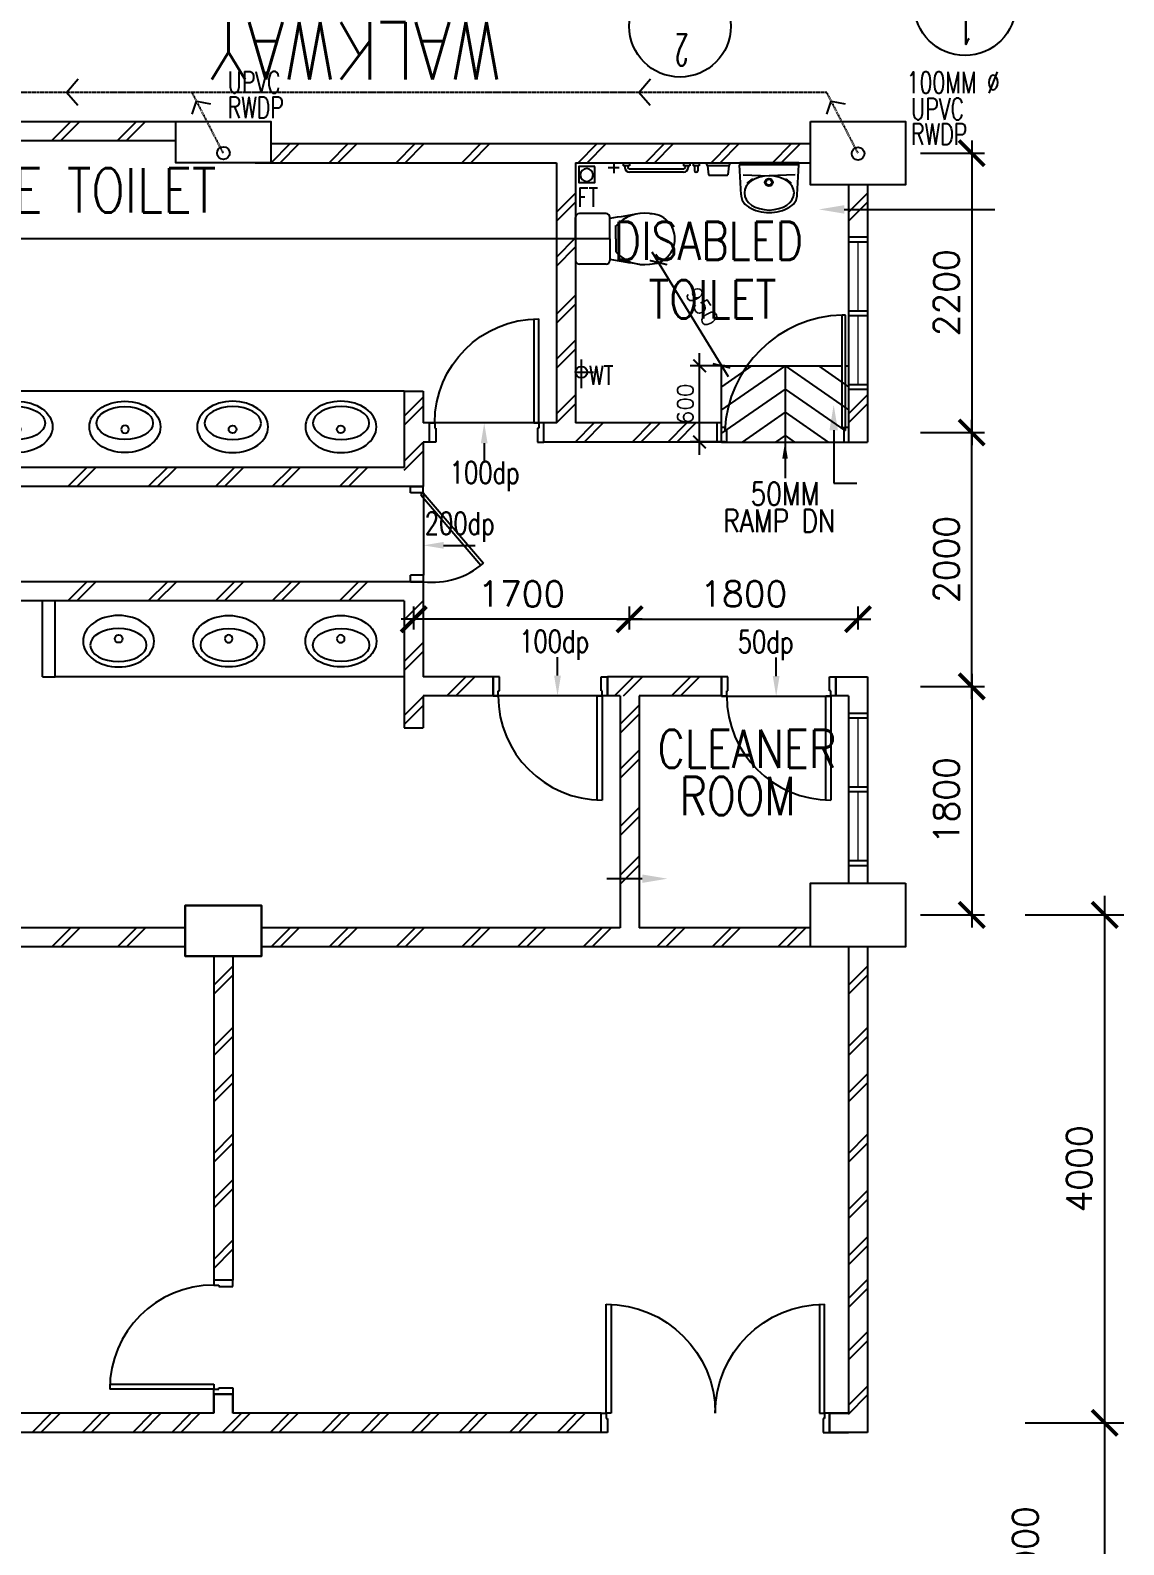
# Model space of a CAD drawing. Header units: feet. Extents: x 1407108 to 2957709, y -1501070 to -681589.
# Drawn here: x 1483696 to 1492310, y -795384 to -783457 of the extents above; entities that cross this region are included whole.
import ezdxf
from ezdxf.enums import TextEntityAlignment as Align

# ---------------------------------------------------------------- set-up
doc = ezdxf.new("R2010")
doc.units = ezdxf.units.FT
doc.header["$LTSCALE"] = 13
doc.header["$MEASUREMENT"] = 0
doc.linetypes.add('DASHED', pattern=[0.75, 0.5, -0.25])
doc.linetypes.add('DIVIDE', pattern=[1.25, 0.5, -0.25, 0, -0.25, 0, -0.25])
doc.layers.get('0').update_dxf_attribs({"linetype": 'CONTINUOUS'})
for name, color, linetype in [('BO', 7, 'CONTINUOUS'), ('COL', 3, 'CONTINUOUS'), ('COL-ENGR', 31, 'CONTINUOUS'), ('DIM', 7, 'CONTINUOUS'), ('DOOR', 5, 'CONTINUOUS'), ('DR', 7, 'CONTINUOUS'), ('DTEXT', 7, 'CONTINUOUS'), ('FIT', 5, 'CONTINUOUS'), ('H', 1, 'CONTINUOUS'), ('LINE', 7, 'CONTINUOUS'), ('partition', 7, 'CONTINUOUS'), ('PIPE', 5, 'DIVIDE'), ('RWDP', 145, 'CONTINUOUS'), ('SANI', 7, 'CONTINUOUS'), ('SECT', 5, 'CONTINUOUS'), ('SP', 220, 'CONTINUOUS'), ('T25', 7, 'CONTINUOUS'), ('TEX', 2, 'CONTINUOUS'), ('TEXT RM', 3, 'CONTINUOUS'), ('txt', 7, 'CONTINUOUS'), ('WALL', 2, 'CONTINUOUS'), ('WIN', 5, 'CONTINUOUS')]:
    doc.layers.add(name, color=color, linetype=linetype)
doc.styles.add('R100', font='romans.shx', dxfattribs={"height": 150})
doc.styles.add('ROMANS', font='romans')
doc.styles.get("Standard").update_dxf_attribs({"font": 'ROMANS.SHX'})
doc.dimstyles.new('STANDARD$0', dxfattribs={"dimscale": 0, "dimtxt": 8, "dimasz": 6, "dimexe": 1, "dimexo": 1, "dimgap": 3, "dimtad": 1, "dimdec": 0, "dimlfac": -1, "dimrnd": 1, "dimzin": 0, "dimdsep": 46, "dimtxsty": 'Standard', "dimcen": 0, "dimclrd": 5, "dimclre": 250, "dimadec": 0, "dimazin": 0, "dimtfac": 1, "dimtdec": 4, "dimtofl": 0, "dimtmove": 0, "dimatfit": 3, "dimfxl": 1, "dimtolj": 1, "dimtzin": 0, "dimarcsym": 0})

# ---------------------------------------------------------------- blocks, each defined once
blk = doc.blocks.new('DR-1800-B')
at = {"layer": 'DR'}
for p, q in [((-50, 0), (0, 0)), ((0, 0), (0, -150)), ((-1800, 0), (-1800, -150)), ((-1750, 0), (-1800, 0)), ((-1760, -150), (-1760, -110)), ((-1760, -110), (-1750, -110)), ((-1750, -110), (-1750, 0)), ((-50, -110), (-50, 0)), ((-40, -110), (-50, -110)), ((-40, -150), (-40, -110)), ((-1800, -150), (-1760, -150)), ((-1760, -150), (-1760, -1010)), ((-1720, -150), (-1760, -150)), ((-1720, -1009), (-1720, -150)), ((-80, -1009), (-80, -150)), ((-80, -150), (-40, -150)), ((-40, -150), (-40, -1010)), ((0, -150), (-40, -150))]:
    blk.add_line(p, q, dxfattribs=at)
for centre, start, end in [((-1760, -150), 270, 0), ((-40, -150), 180.0001, 270)]:
    blk.add_arc(centre, 860, start, end, dxfattribs=at)
blk = doc.blocks.new('_ARCHTICK')
at = {"color": 0, "linetype": 'ByBlock', "const_width": 0.15}
blk.add_lwpolyline([(-0.5, -0.5), (0.5, 0.5)], dxfattribs=at)
blk = doc.blocks.new('*D116')
at = {"layer": 'DIM', "color": 7, "lineweight": -2, "transparency": 16777216}
for p, q in [((1492160, -794274), (1492160, -796574)), ((1491534, -794424), (1492310, -794424)), ((1491534, -796424), (1492310, -796424))]:
    blk.add_line(p, q, dxfattribs=at)
at = {"layer": 'DIM', "color": 7, "lineweight": -2, "transparency": 16777216, "xscale": 200, "yscale": 200, "zscale": 200}
for p, rotation in [((1492160, -794424), 90), ((1492160, -796424), 270)]:
    blk.add_blockref('_ARCHTICK', p, dxfattribs=dict(at, rotation=rotation))
at = {"layer": 'DIM', "color": 7, "transparency": 16777216, "insert": (1491535, -795424), "char_height": 200, "attachment_point": 5, "rotation": 90, "style": 'ROMANS'}
blk.add_mtext('\\A1;2000', dxfattribs=at)
blk = doc.blocks.new('*D118')
at = {"layer": 'DIM', "color": 7, "lineweight": -2, "transparency": 16777216}
for p, q in [((1492160, -790274), (1492160, -794574)), ((1491534, -790424), (1492310, -790424)), ((1491534, -794424), (1492310, -794424))]:
    blk.add_line(p, q, dxfattribs=at)
at = {"layer": 'DIM', "color": 7, "lineweight": -2, "transparency": 16777216, "xscale": 200, "yscale": 200, "zscale": 200}
for p, rotation in [((1492160, -790424), 90), ((1492160, -794424), 270)]:
    blk.add_blockref('_ARCHTICK', p, dxfattribs=dict(at, rotation=rotation))
at = {"layer": 'DIM', "color": 7, "transparency": 16777216, "insert": (1491960, -792424), "char_height": 200, "attachment_point": 5, "rotation": 90, "style": 'ROMANS'}
blk.add_mtext('\\A1;4000', dxfattribs=at)
blk = doc.blocks.new('DR-900-B')
at = {"layer": 'DR'}
for p, q in [((0, 900), (-150, 900)), ((-150, 900), (-150, 860)), ((-150, 860), (-110, 860)), ((-110, 860), (-110, 850)), ((-110, 850), (0, 850)), ((0, 850), (0, 900)), ((-150, 40), (-970, 40)), ((-969, 80), (-150, 80)), ((-150, 80), (-150, 40)), ((-150, 40), (-110, 40)), ((-150, 0), (-150, 40)), ((0, 0), (-150, 0)), ((-110, 50), (0, 50)), ((-110, 40), (-110, 50)), ((0, 50), (0, 0))]:
    blk.add_line(p, q, dxfattribs=at)
blk.add_arc((-150, 40), 820, 90, 180, dxfattribs=at)
blk = doc.blocks.new('WC-CAP-P')
for p, q in [((-84, 0), (-254, 0)), ((-85, 0), (85, 0)), ((-284, -240), (-284, -30)), ((115, -240), (115, -30)), ((-274, -318), (-274, -318)), ((-84, -270), (-254, -270)), ((-84, -318), (-190, -318)), ((-85, -270), (85, -270)), ((-85, -318), (21, -318)), ((105, -318), (105, -318))]:
    blk.add_line(p, q)
for centre, radius, start, end in [((-254, -30), 30, 90, 180), ((85, -30), 30, 0, 90), ((10, -540), 297, 131.7688, 188.3441), ((-254, -240), 30, 180, 270), ((23685, -4344), 24274, 170.3368, 170.8989), ((-179, -540), 297, 351.6559, 48.2312), ((-23854, -4344), 24274, 9.1011, 9.6632), ((85, -240), 30, 270, 0), ((-86, -585), 197, 179.5169, 271.0268), ((-83, -585), 197, 268.9732, 0.4831)]:
    blk.add_arc(centre, radius, start, end)
blk = doc.blocks.new('*D528')
at = {"layer": 'BO', "color": 7, "lineweight": -2, "transparency": 16777216}
for p, q in [((1488969, -786799), (1488969, -785999)), ((1489167, -786099), (1488894, -786099)), ((1489167, -786699), (1488894, -786699))]:
    blk.add_line(p, q, dxfattribs=at)
at = {"layer": 'BO', "color": 7, "lineweight": -2, "transparency": 16777216, "xscale": 100, "yscale": 100, "zscale": 100}
for p, rotation in [((1488969, -786099), 90), ((1488969, -786699), 270)]:
    blk.add_blockref('_ARCHTICK', p, dxfattribs=dict(at, rotation=rotation))
at = {"layer": 'BO', "color": 7, "transparency": 16777216, "insert": (1488856, -786399), "char_height": 125, "attachment_point": 5, "rotation": 90, "style": 'ROMANS'}
blk.add_mtext('\\A1;600', dxfattribs=at)
blk = doc.blocks.new('100FT')
at = {"layer": 'PIPE', "linetype": 'Continuous'}
blk.add_circle((0, 0), 50, dxfattribs=at)
blk = doc.blocks.new('A$C7CE3714C')
at = {"layer": 'FIT'}
blk.add_lwpolyline([(0, 0), (126, 0), (126, 126), (0, 126)], close=True, dxfattribs=at)
at = {"layer": 'FIT', "xscale": -1}
blk.add_blockref('100FT', (63, 66), dxfattribs=at)
blk = doc.blocks.new('ELLIPSE')
blk.add_circle((0.5, 0.5), 0.5)
blk = doc.blocks.new('P', base_point=(9.169, 7.42))
for radius in [0.0407, 0.0315]:
    blk.add_circle((9.166, 7.418), radius)
blk = doc.blocks.new('BASIN-2')
for p, q in [((310, 0), (-310, 0)), ((-295, -314), (-310, 0)), ((-273, -104), (0, -114)), ((273, -104), (0, -114)), ((295, -314), (310, 0))]:
    blk.add_line(p, q)
for centre, radius, start, end in [((-23, -400), 294, 122.1574, 135.5873), ((-176, -156), 5.79, 327.2315, 125.5458), ((176, -156), 5.79, 54.4542, 212.7685), ((23, -400), 294, 44.4127, 57.8426), ((-163, -315), 132, 179.4957, 205.0103), ((163, -315), 132, 334.9897, 0.5043), ((-102, -268), 208, 209.5959, 236.4372), ((-7, -98), 402, 238.6027, 271.0363), ((7, -98), 402, 268.9637, 301.3973), ((102, -268), 208, 303.5628, 330.4041)]:
    blk.add_arc(centre, radius, start, end)
for name, p, xscale, yscale, zscale in [('ELLIPSE', (261, -473), -521.326566894229, 358.7639225105095, 521.3265668942295), ('P', (0, -180), 1000, 1000, 1000)]:
    blk.add_blockref(name, p, dxfattribs=dict(xscale=xscale, yscale=yscale, zscale=zscale))
blk = doc.blocks.new('*D524')
at = {"layer": 'BO', "color": 7, "lineweight": -2, "transparency": 16777216}
blk.add_line((1488592, -785201), (1489194, -786184), dxfattribs=at)
at = {"layer": 'BO', "color": 7, "lineweight": -2, "transparency": 16777216, "xscale": 100, "yscale": 100, "zscale": 100}
for p, rotation in [((1488645, -785286), 121.4733146177506), ((1489142, -786099), 301.4733146177506)]:
    blk.add_blockref('_ARCHTICK', p, dxfattribs=dict(at, rotation=rotation))
at = {"layer": 'BO', "color": 7, "transparency": 16777216, "insert": (1488989, -785634), "char_height": 125, "attachment_point": 5, "rotation": 301.4733, "style": 'ROMANS'}
blk.add_mtext('\\A1;950', dxfattribs=at)
blk = doc.blocks.new('BASIN-01')
blk.add_circle((0, 0), 30.3)
for p, xscale, yscale, zscale in [((279, -221), -559.6811780125836, 404.3346891934725, 559.6811780125837), ((220, -179), -444.6356025322193, 259.9294430529471, 444.6356025322195)]:
    blk.add_blockref('ELLIPSE', p, dxfattribs=dict(xscale=xscale, yscale=yscale, zscale=zscale))
blk = doc.blocks.new('*D517')
at = {"layer": 'DIM', "color": 7, "lineweight": -2, "transparency": 16777216}
for p, q in [((1491113, -784324), (1491113, -786724)), ((1490709, -784424), (1491213, -784424)), ((1490709, -786624), (1491213, -786624))]:
    blk.add_line(p, q, dxfattribs=at)
at = {"layer": 'DIM', "color": 7, "lineweight": -2, "transparency": 16777216, "xscale": 200, "yscale": 200, "zscale": 200}
for p, rotation in [((1491113, -784424), 90), ((1491113, -786624), 270)]:
    blk.add_blockref('_ARCHTICK', p, dxfattribs=dict(at, rotation=rotation))
at = {"layer": 'DIM', "color": 7, "transparency": 16777216, "insert": (1490913, -785524), "char_height": 200, "attachment_point": 5, "rotation": 90, "style": 'ROMANS'}
blk.add_mtext('\\A1;2200', dxfattribs=at)
blk = doc.blocks.new('*D518')
at = {"layer": 'DIM', "color": 7, "lineweight": -2, "transparency": 16777216}
for p, q in [((1491113, -788724), (1491113, -786524)), ((1490709, -786624), (1491213, -786624)), ((1490709, -788624), (1491213, -788624))]:
    blk.add_line(p, q, dxfattribs=at)
at = {"layer": 'DIM', "color": 7, "lineweight": -2, "transparency": 16777216, "xscale": 200, "yscale": 200, "zscale": 200}
for p, rotation in [((1491113, -786624), 90), ((1491113, -788624), 270)]:
    blk.add_blockref('_ARCHTICK', p, dxfattribs=dict(at, rotation=rotation))
at = {"layer": 'DIM', "color": 7, "transparency": 16777216, "insert": (1490913, -787624), "char_height": 200, "attachment_point": 5, "rotation": 90, "style": 'ROMANS'}
blk.add_mtext('\\A1;2000', dxfattribs=at)
blk = doc.blocks.new('*D519')
at = {"color": 7, "lineweight": -2, "transparency": 16777216}
for p, q in [((1488417, -788175), (1488417, -787995)), ((1490217, -788175), (1490217, -787995)), ((1488317, -788095), (1490317, -788095))]:
    blk.add_line(p, q, dxfattribs=at)
at = {"color": 7, "lineweight": -2, "transparency": 16777216, "xscale": 200, "yscale": 200, "zscale": 200, "rotation": 180}
blk.add_blockref('_ARCHTICK', (1488417, -788095), dxfattribs=at)
at = {"color": 7, "lineweight": -2, "transparency": 16777216, "xscale": 200, "yscale": 200, "zscale": 200}
blk.add_blockref('_ARCHTICK', (1490217, -788095), dxfattribs=at)
at = {"color": 7, "transparency": 16777216, "insert": (1489317, -787895), "char_height": 200, "attachment_point": 5, "style": 'ROMANS'}
blk.add_mtext('\\A1;1800', dxfattribs=at)
blk = doc.blocks.new('*D520')
at = {"color": 7, "lineweight": -2, "transparency": 16777216}
for p, q in [((1486717, -788175), (1486717, -787995)), ((1488417, -788175), (1488417, -787995)), ((1488517, -788095), (1486617, -788095))]:
    blk.add_line(p, q, dxfattribs=at)
at = {"color": 7, "lineweight": -2, "transparency": 16777216, "xscale": 200, "yscale": 200, "zscale": 200, "rotation": 180}
blk.add_blockref('_ARCHTICK', (1486717, -788095), dxfattribs=at)
at = {"color": 7, "lineweight": -2, "transparency": 16777216, "xscale": 200, "yscale": 200, "zscale": 200}
blk.add_blockref('_ARCHTICK', (1488417, -788095), dxfattribs=at)
at = {"color": 7, "transparency": 16777216, "insert": (1487567, -787895), "char_height": 200, "attachment_point": 5, "style": 'ROMANS'}
blk.add_mtext('\\A1;1700', dxfattribs=at)
blk = doc.blocks.new('*D521')
at = {"layer": 'DIM', "color": 7, "lineweight": -2, "transparency": 16777216}
for p, q in [((1490709, -788624), (1491213, -788624)), ((1491113, -788524), (1491113, -790524)), ((1490709, -790424), (1491213, -790424))]:
    blk.add_line(p, q, dxfattribs=at)
at = {"layer": 'DIM', "color": 7, "lineweight": -2, "transparency": 16777216, "xscale": 200, "yscale": 200, "zscale": 200}
for p, rotation in [((1491113, -788624), 90), ((1491113, -790424), 270)]:
    blk.add_blockref('_ARCHTICK', p, dxfattribs=dict(at, rotation=rotation))
at = {"layer": 'DIM', "color": 7, "transparency": 16777216, "insert": (1490913, -789524), "char_height": 200, "attachment_point": 5, "rotation": 90, "style": 'ROMANS'}
blk.add_mtext('\\A1;1800', dxfattribs=at)

msp = doc.modelspace()

# ---------------------------------------------------------------- linework, layer by layer
at = {"color": 0, "linetype": 'Continuous'}
msp.add_line((1487992.2, -786149.1), (1488132.3, -786149.1), dxfattribs=at)
at = {"layer": 'BO', "color": 0, "linetype": 'Continuous'}
msp.add_line((1490108.2, -784867.3), (1491294.8, -784867.3), dxfattribs=at)
msp.add_solid([(1490108.2, -784900.7), (1490108.2, -784834), (1489908.2, -784867.3)], dxfattribs=at)
at = {"layer": 'COL', "color": 0}
for points in [[(1485592.2, -784499.1), (1484842.2, -784499.1), (1484842.2, -784174.1), (1485592.2, -784174.1)], [(1489842.2, -784174.1), (1490592.2, -784174.1), (1490592.2, -784674.1), (1489842.2, -784674.1)], [(1490592.2, -790174.1), (1490592.2, -790674.1), (1489842.2, -790674.1), (1489842.2, -790174.1)], [(1484917.2, -790749.1), (1485517.2, -790749.1), (1485517.2, -790349.1), (1484917.2, -790349.1)]]:
    msp.add_lwpolyline(points, close=True, dxfattribs=at)
at = {"layer": 'COL-ENGR', "color": 0}
msp.add_lwpolyline([(1485517.2, -790749.1), (1484917.2, -790749.1), (1484917.2, -790349.1), (1485517.2, -790349.1)], close=True, dxfattribs=at)
at = {"layer": 'DOOR', "color": 0}
for p, q in [((1486692.2, -787099.1), (1486692.2, -787049.1)), ((1486692.2, -787049.1), (1486792.2, -787049.1)), ((1486792.2, -787099.1), (1486792.2, -787049.1)), ((1486792.2, -787099.1), (1486692.2, -787099.1)), ((1486772.8, -787115), (1486792.2, -787099.1)), ((1486772.8, -787115), (1487246.4, -787670.1)), ((1486792.2, -787099.1), (1487265.2, -787653.6)), ((1486792.6, -787099.1), (1486792.6, -787749.1)), ((1486792.6, -787749.1), (1486692.6, -787749.1)), ((1486692.6, -787799.1), (1486692.6, -787749.1)), ((1486792.6, -787799.1), (1486792.6, -787749.1)), ((1486692.6, -787799.1), (1486792.6, -787799.1))]:
    msp.add_line(p, q, dxfattribs=at)
msp.add_arc((1486866.8, -787199.8), 603.9, 262.93953, 311.27829, dxfattribs=at)
at = {"layer": 'DR', "color": 0}
for p, q in [((1490117.2, -785699.1), (1490092.2, -785699.1)), ((1490092.2, -786584.1), (1490092.2, -785699.1)), ((1490117.2, -786609.1), (1490117.2, -785699.1)), ((1489167.5, -786584.1), (1489142.2, -786584.1)), ((1489167.2, -786584.1), (1489167.2, -786609.1)), ((1490092.2, -786584.1), (1490117.2, -786584.1)), ((1490142.2, -786584.1), (1490117.2, -786584.1)), ((1489180.2, -786699.1), (1489142.2, -786699.1)), ((1489180.2, -786609.1), (1489167.2, -786609.1)), ((1489180.2, -786609.1), (1489180.2, -786699.1)), ((1490117.2, -786609.1), (1490104.2, -786609.1)), ((1490104.2, -786609.1), (1490104.2, -786699.1))]:
    msp.add_line(p, q, dxfattribs=at)
at = {"layer": 'DR', "color": 0, "linetype": 'Continuous', "ltscale": 10000}
for p, q in [((1487702.2, -786549.1), (1486842.2, -786549.1)), ((1488202.2, -788699.1), (1487342.2, -788699.1)), ((1490002.2, -788702.6), (1489142.2, -788702.6))]:
    msp.add_line(p, q, dxfattribs=at)
at = {"layer": 'DR', "color": 0}
msp.add_arc((1490118.6, -786651.1), 952.4, 91.59266, 177.47065, dxfattribs=at)
at = {"layer": 'DTEXT', "color": 0}
for p, q in [((1489030.4, -784524), (1489040.3, -784593.7)), ((1489030.4, -784524), (1489040.3, -784593.7)), ((1489200.1, -784524), (1489190.2, -784593.7)), ((1489200.1, -784524), (1489190.2, -784593.7))]:
    msp.add_line(p, q, dxfattribs=at)
for centre, radius, start, end in [((1489040.2, -784510.7), 16.5, 134.68563, 233.51246), ((1489040.2, -784510.7), 16.5, 134.68563, 233.51246), ((1489190.2, -784510.7), 16.5, 306.48754, 45.31437), ((1489190.2, -784510.7), 16.5, 306.48754, 45.31437), ((1489045.2, -784593), 5, 188.02773, 270), ((1489045.2, -784593), 5, 188.02773, 270), ((1489185.3, -784593), 5, 270, 351.97227), ((1489185.3, -784593), 5, 270, 351.97227)]:
    msp.add_arc(centre, radius, start, end, dxfattribs=at)
at = {"layer": 'H', "color": 0}
for p, q in [((1483865.6, -784324.1), (1484015.6, -784174.1)), ((1483936.3, -784324.1), (1484086.3, -784174.1)), ((1484383.2, -784324.1), (1484533.2, -784174.1)), ((1484453.9, -784324.1), (1484603.9, -784174.1)), ((1485592.7, -784499.1), (1485742.7, -784349.1)), ((1485663.4, -784499.1), (1485813.4, -784349.1)), ((1486049.5, -784499.1), (1486199.5, -784349.1)), ((1486120.2, -784499.1), (1486270.2, -784349.1)), ((1486579, -784499.1), (1486729, -784349.1)), ((1486649.7, -784499.1), (1486799.7, -784349.1)), ((1487096.6, -784499.1), (1487246.6, -784349.1)), ((1487167.3, -784499.1), (1487317.3, -784349.1)), ((1488013, -784499.1), (1488163, -784349.1)), ((1488083.7, -784499.1), (1488233.7, -784349.1)), ((1488542.5, -784499.1), (1488692.5, -784349.1)), ((1488613.2, -784499.1), (1488763.2, -784349.1)), ((1489060.1, -784499.1), (1489210.1, -784349.1)), ((1489130.8, -784499.1), (1489280.8, -784349.1)), ((1489542, -784499.1), (1489692, -784349.1)), ((1489612.7, -784499.1), (1489762.7, -784349.1)), ((1487842.2, -784888.5), (1487992.2, -784738.5)), ((1487842.2, -784959.2), (1487992.2, -784809.2)), ((1490142.2, -784888.5), (1490292.2, -784738.5)), ((1490142.2, -784959.2), (1490292.2, -784809.2)), ((1487842.2, -785242.3), (1487992.2, -785092.3)), ((1487842.2, -785313), (1487992.2, -785163)), ((1487842.2, -785693.1), (1487992.2, -785543.1)), ((1487842.2, -785763.8), (1487992.2, -785613.8)), ((1487842.2, -786046.9), (1487992.2, -785896.9)), ((1487842.2, -786117.6), (1487992.2, -785967.6)), ((1486642.2, -786496), (1486792.2, -786346)), ((1487842.2, -786478.2), (1487992.2, -786328.2)), ((1490142.2, -786478.2), (1490292.2, -786328.2)), ((1486642.2, -786566.7), (1486792.2, -786416.7)), ((1487842.2, -786548.9), (1487992.2, -786398.9)), ((1490142.2, -786548.9), (1490292.2, -786398.9)), ((1487989.2, -786699.1), (1488139.2, -786549.1)), ((1488059.9, -786699.1), (1488209.9, -786549.1)), ((1488436.4, -786699.1), (1488586.4, -786549.1)), ((1488507.1, -786699.1), (1488657.1, -786549.1)), ((1488719.3, -786699.1), (1488869.3, -786549.1)), ((1488790, -786699.1), (1488940, -786549.1)), ((1486642.2, -786849.8), (1486792.2, -786699.8)), ((1486642.2, -786920.5), (1486792.2, -786770.5)), ((1483991.1, -787049.1), (1484141.1, -786899.1)), ((1484061.8, -787049.1), (1484211.8, -786899.1)), ((1484626, -787049.1), (1484776, -786899.1)), ((1484696.7, -787049.1), (1484846.7, -786899.1)), ((1485155.5, -787049.1), (1485305.5, -786899.1)), ((1485226.2, -787049.1), (1485376.2, -786899.1)), ((1485602.6, -787049.1), (1485752.6, -786899.1)), ((1485673.3, -787049.1), (1485823.3, -786899.1)), ((1486132.1, -787049.1), (1486282.1, -786899.1)), ((1486202.8, -787049.1), (1486352.8, -786899.1)), ((1483991.1, -787949.1), (1484141.1, -787799.1)), ((1484061.8, -787949.1), (1484211.8, -787799.1)), ((1484626, -787949.1), (1484776, -787799.1)), ((1484696.7, -787949.1), (1484846.7, -787799.1)), ((1485155.5, -787949.1), (1485305.5, -787799.1)), ((1485226.2, -787949.1), (1485376.2, -787799.1)), ((1485602.6, -787949.1), (1485752.6, -787799.1)), ((1485673.3, -787949.1), (1485823.3, -787799.1)), ((1486132.1, -787949.1), (1486282.1, -787799.1)), ((1486202.8, -787949.1), (1486352.8, -787799.1)), ((1486642.2, -788099.2), (1486792.2, -787949.2)), ((1486642.2, -788169.9), (1486792.2, -788019.9)), ((1486642.2, -788428.5), (1486792.2, -788278.5)), ((1486642.2, -788499.2), (1486792.2, -788349.2)), ((1486977.2, -788699.1), (1487127.2, -788549.1)), ((1487048, -788699.1), (1487198, -788549.1)), ((1488299.3, -788699.1), (1488449.3, -788549.1)), ((1488370, -788699.1), (1488520, -788549.1)), ((1488746.5, -788699.1), (1488896.5, -788549.1)), ((1488817.2, -788699.1), (1488967.2, -788549.1)), ((1486642.2, -788853), (1486792.2, -788703)), ((1486642.2, -788923.7), (1486792.2, -788773.7)), ((1488342.2, -788922.1), (1488492.2, -788772.1)), ((1488342.2, -788992.8), (1488492.2, -788842.8)), ((1488342.2, -789275.9), (1488492.2, -789125.9)), ((1488342.2, -789346.6), (1488492.2, -789196.6)), ((1488342.2, -789728.6), (1488492.2, -789578.6)), ((1488342.2, -789799.4), (1488492.2, -789649.4)), ((1488342.2, -790111.8), (1488492.2, -789961.8)), ((1488342.2, -790182.5), (1488492.2, -790032.5)), ((1483865.6, -790674.1), (1484015.6, -790524.1)), ((1483936.3, -790674.1), (1484086.3, -790524.1)), ((1484383.2, -790674.1), (1484533.2, -790524.1)), ((1484453.9, -790674.1), (1484603.9, -790524.1)), ((1485592.7, -790674.1), (1485742.7, -790524.1)), ((1485663.4, -790674.1), (1485813.4, -790524.1)), ((1486049.5, -790674.1), (1486199.5, -790524.1)), ((1486120.2, -790674.1), (1486270.2, -790524.1)), ((1486579, -790674.1), (1486729, -790524.1)), ((1486649.7, -790674.1), (1486799.7, -790524.1)), ((1487096.6, -790674.1), (1487246.6, -790524.1)), ((1487167.3, -790674.1), (1487317.3, -790524.1)), ((1487533.9, -790674.1), (1487683.9, -790524.1)), ((1487604.6, -790674.1), (1487754.6, -790524.1)), ((1488051.5, -790674.1), (1488201.5, -790524.1)), ((1488122.2, -790674.1), (1488272.2, -790524.1)), ((1488630.9, -790674.1), (1488780.9, -790524.1)), ((1488701.6, -790674.1), (1488851.6, -790524.1)), ((1489068.2, -790674.1), (1489218.2, -790524.1)), ((1489138.9, -790674.1), (1489288.9, -790524.1)), ((1489585.8, -790674.1), (1489735.8, -790524.1)), ((1489656.5, -790674.1), (1489806.5, -790524.1)), ((1485142.2, -790976.2), (1485292.2, -790826.2)), ((1485142.2, -791047), (1485292.2, -790897)), ((1490142.2, -790976.2), (1490292.2, -790826.2)), ((1490142.2, -791047), (1490292.2, -790897)), ((1485142.2, -791460), (1485292.2, -791310)), ((1490142.2, -791460), (1490292.2, -791310)), ((1485142.2, -791530.8), (1485292.2, -791380.8)), ((1490142.2, -791530.8), (1490292.2, -791380.8)), ((1485142.2, -791825.6), (1485292.2, -791675.6)), ((1490142.2, -791825.6), (1490292.2, -791675.6)), ((1485142.2, -791896.3), (1485292.2, -791746.3)), ((1490142.2, -791896.3), (1490292.2, -791746.3)), ((1485142.2, -792301.4), (1485292.2, -792151.4)), ((1490142.2, -792301.4), (1490292.2, -792151.4)), ((1485142.2, -792372.2), (1485292.2, -792222.2)), ((1490142.2, -792372.2), (1490292.2, -792222.2)), ((1485142.2, -792660.6), (1485292.2, -792510.6)), ((1485142.2, -792731.3), (1485292.2, -792581.3)), ((1490142.2, -792744.1), (1490292.2, -792594.1)), ((1490142.2, -792814.8), (1490292.2, -792664.8)), ((1485142.2, -793136.4), (1485292.2, -792986.4)), ((1490142.2, -793109.6), (1490292.2, -792959.6)), ((1490142.2, -793180.4), (1490292.2, -793030.4)), ((1485142.2, -793207.2), (1485292.2, -793057.2)), ((1490142.2, -793444), (1490292.2, -793294)), ((1490142.2, -793514.7), (1490292.2, -793364.7)), ((1490142.2, -793857.9), (1490292.2, -793707.9)), ((1490142.2, -793928.6), (1490292.2, -793778.6)), ((1490142.2, -794283.9), (1490292.2, -794133.9)), ((1490142.2, -794354.6), (1490292.2, -794204.6)), ((1483859.7, -794349.1), (1483709.7, -794499.1)), ((1483930.4, -794349.1), (1483780.4, -794499.1)), ((1484255.5, -794349.1), (1484105.5, -794499.1)), ((1484326.2, -794349.1), (1484176.2, -794499.1)), ((1484653.5, -794349.1), (1484503.5, -794499.1)), ((1484724.2, -794349.1), (1484574.2, -794499.1)), ((1484960.7, -794349.1), (1484810.7, -794499.1)), ((1485031.4, -794349.1), (1484881.4, -794499.1)), ((1485358.7, -794349.1), (1485208.7, -794499.1)), ((1485429.4, -794349.1), (1485279.4, -794499.1)), ((1485734.7, -794349.1), (1485584.7, -794499.1)), ((1485805.4, -794349.1), (1485655.4, -794499.1)), ((1486142.5, -794349.1), (1485992.5, -794499.1)), ((1486213.2, -794349.1), (1486063.2, -794499.1)), ((1486449.7, -794349.1), (1486299.7, -794499.1)), ((1486520.4, -794349.1), (1486370.4, -794499.1)), ((1486847.7, -794349.1), (1486697.7, -794499.1)), ((1486918.4, -794349.1), (1486768.4, -794499.1)), ((1487223.7, -794349.1), (1487073.7, -794499.1)), ((1487294.4, -794349.1), (1487144.4, -794499.1)), ((1487620.3, -794349.1), (1487470.3, -794499.1)), ((1487691, -794349.1), (1487541, -794499.1)), ((1487996.3, -794349.1), (1487846.3, -794499.1)), ((1488067, -794349.1), (1487917, -794499.1))]:
    msp.add_line(p, q, dxfattribs=at)
at = {"layer": 'LINE', "color": 0}
for p, q in [((1488037.5, -786274.5), (1488037.5, -786048.8)), ((1489642.2, -786699.1), (1489642.2, -786984.5)), ((1489642.2, -786829.1), (1489642.2, -786802.1))]:
    msp.add_line(p, q, dxfattribs=at)
at = {"layer": 'LINE', "color": 0, "linetype": 'Continuous'}
for p, q in [((1487992.2, -786149.1), (1488115.7, -786150.8)), ((1490025.3, -786606), (1490025.3, -787022.7)), ((1490025.3, -787022.7), (1490208.9, -787022.7)), ((1488516.9, -790138.4), (1488239.1, -790138.4))]:
    msp.add_line(p, q, dxfattribs=at)
at = {"layer": 'LINE', "color": 0}
msp.add_lwpolyline([(1489285.1, -784514.7), (1489749.4, -784514.7), (1489749.4, -784499.1), (1489285.1, -784499.1)], close=True, dxfattribs=at)
msp.add_circle((1488037.5, -786149.1), 45.3, dxfattribs=at)
at = {"layer": 'LINE', "color": 0, "linetype": 'Continuous'}
for points in [[(1489992, -786606), (1490058.6, -786606), (1490025.3, -786406)], [(1488516.9, -790105.1), (1488516.9, -790171.7), (1488716.9, -790138.4)]]:
    msp.add_solid(points, dxfattribs=at)
at = {"layer": 'LINE', "color": 0}
msp.add_solid([(1489663.8, -786829.1), (1489620.5, -786829.1), (1489642.2, -786699.1)], dxfattribs=at)
at = {"layer": 'partition', "color": 0}
for p, q in [((1486642.2, -786299.1), (1483092.2, -786299.1)), ((1486642.2, -788549.1), (1483892.2, -788549.1)), ((1487342.2, -788699.1), (1487342.2, -788549.1)), ((1489142.2, -788699.1), (1489142.2, -788549.1)), ((1489142.2, -788549.1), (1489142.2, -788699.1))]:
    msp.add_line(p, q, dxfattribs=at)
at = {"layer": 'RWDP', "color": 0, "linetype": 'DASHED'}
for p, q in [((1489970.9, -783946), (1473466.3, -783946)), ((1485217.2, -784424.1), (1484970.9, -783946)), ((1490217.2, -784424.1), (1489970.9, -783946))]:
    msp.add_line(p, q, dxfattribs=at)
at = {"layer": 'RWDP', "color": 0, "linetype": 'Continuous'}
for points in [[(1484071.5, -784048), (1483981.5, -783946), (1484073.2, -783839.6)], [(1488579.1, -784048), (1488489.1, -783946), (1488580.8, -783839.6)], [(1484971.2, -784117.9), (1485006.5, -784015), (1485116.7, -784036.5)], [(1489971.2, -784117.9), (1490006.5, -784015), (1490116.7, -784036.5)]]:
    msp.add_lwpolyline(points, dxfattribs=at)
for centre in [(1485217.2, -784424.1), (1490217.2, -784428.2)]:
    msp.add_circle(centre, 50, dxfattribs=at)
at = {"layer": 'SANI', "color": 0}
for p, q in [((1489142.2, -786099.1), (1490092.2, -786099.1)), ((1489142.2, -786549.1), (1489142.2, -786099.1)), ((1490117.2, -786099.1), (1490142.2, -786099.1)), ((1487272.2, -786709.1), (1487272.2, -786855.4)), ((1489142.2, -786699.1), (1490142.2, -786699.1)), ((1486952.6, -787513.1), (1487200.1, -787513.1)), ((1487849.6, -788539.1), (1487849.6, -788392.8)), ((1489572.2, -788542.6), (1489572.2, -788396.3))]:
    msp.add_line(p, q, dxfattribs=at)
at = {"layer": 'SANI', "color": 0, "linetype": 'Continuous'}
for p, q in [((1489642.2, -786099.1), (1489142.2, -786445.9)), ((1489379, -786099.1), (1489142.2, -786263.4)), ((1489642.2, -786099.1), (1489642.2, -786699.1)), ((1489642.2, -786099.1), (1490142.2, -786445.9)), ((1489905.3, -786099.1), (1490142.2, -786263.4)), ((1489642.2, -786281.7), (1489142.2, -786628.5)), ((1489642.2, -786281.7), (1490114.2, -786609.1)), ((1489642.2, -786464.2), (1489303.6, -786699.1)), ((1489642.2, -786464.2), (1489980.8, -786699.1)), ((1489642.2, -786646.8), (1489566.7, -786699.1)), ((1489642.2, -786646.8), (1489717.6, -786699.1))]:
    msp.add_line(p, q, dxfattribs=at)
at = {"layer": 'SANI', "color": 0}
for points in [[(1487245.5, -786709.1), (1487298.8, -786709.1), (1487272.2, -786549.1)], [(1486952.6, -787486.4), (1486952.6, -787539.7), (1486792.6, -787513.1)], [(1487876.3, -788539.1), (1487822.9, -788539.1), (1487849.6, -788699.1)], [(1489598.8, -788542.6), (1489545.5, -788542.6), (1489572.2, -788702.6)]]:
    msp.add_solid(points, dxfattribs=at)
at = {"layer": 'SECT', "color": 0, "ltscale": 10}
for centre in [(1491059.9, -783255.7), (1488814.7, -783424.6)]:
    msp.add_circle(centre, 400, dxfattribs=at)
at = {"layer": 'SP', "color": 0}
msp.add_line((1488262.2, -785100), (1472566.5, -785100), dxfattribs=at)
at = {"layer": 'WALL', "color": 0}
for p, q in [((1480592.2, -784174.1), (1484842.2, -784174.1)), ((1480592.2, -784324.1), (1484842.2, -784324.1)), ((1485592.7, -784349.1), (1489842.2, -784349.1)), ((1485467.2, -784499.1), (1487842.2, -784499.1)), ((1487842.2, -784499.1), (1487842.2, -786549.1)), ((1487992.2, -784499.1), (1487992.2, -786549.1)), ((1487992.2, -784499.1), (1489842.2, -784499.1)), ((1488334.9, -784540.9), (1488249.4, -784540.9)), ((1488292.2, -784499.5), (1488292.2, -784582.3)), ((1488367.7, -784499.1), (1488367.7, -784524.1)), ((1488379.7, -784524.1), (1488379.7, -784537.1)), ((1488404.7, -784524.1), (1488404.7, -784537.1)), ((1488416.7, -784499.1), (1488416.7, -784524.1)), ((1488842.7, -784499.1), (1488842.7, -784524.1)), ((1488854.7, -784524.1), (1488854.7, -784537.1)), ((1488879.7, -784524.1), (1488879.7, -784537.1)), ((1488891.7, -784499.1), (1488891.7, -784524.1)), ((1488917.7, -784499.1), (1488917.7, -784524.1)), ((1488929.7, -784524.1), (1488929.7, -784562.1)), ((1488954.7, -784524.1), (1488954.7, -784562.1)), ((1488966.7, -784499.1), (1488966.7, -784524.1)), ((1489200, -784524), (1489030.4, -784524)), ((1489045.2, -784598), (1489185.3, -784598)), ((1490142.2, -784674.1), (1490142.2, -785086.6)), ((1490292.2, -784674.1), (1490292.2, -785086.6)), ((1486642.2, -786299.1), (1486642.2, -786899.1)), ((1486642.2, -786299.1), (1486792.2, -786299.1)), ((1486792.2, -786299.1), (1486792.2, -786549.1)), ((1490292.2, -786286.6), (1490142.2, -786286.6)), ((1490142.2, -786286.6), (1490142.2, -786699.1)), ((1490292.2, -786286.6), (1490292.2, -786699.1)), ((1486842.2, -786549.1), (1486792.2, -786549.1)), ((1487842.2, -786549.1), (1487742.2, -786549.1)), ((1489104.7, -786549.1), (1487992.2, -786549.1)), ((1489142.2, -786549.1), (1489104.7, -786549.1)), ((1489104.7, -786549.1), (1489104.7, -786699.1)), ((1489142.2, -786699.1), (1489142.2, -786549.1)), ((1486842.2, -786699.1), (1486792.2, -786699.1)), ((1486792.2, -786699.1), (1486792.2, -787049.1)), ((1489104.7, -786699.1), (1487742.2, -786699.1)), ((1489142.2, -786699.1), (1489104.7, -786699.1)), ((1490142.2, -786699.1), (1490292.2, -786699.1)), ((1486642.2, -786899.1), (1474292.2, -786899.1)), ((1486792.2, -787049.1), (1474142.2, -787049.1)), ((1486792.2, -787799.1), (1474142.2, -787799.1)), ((1486792.2, -787799.1), (1486792.2, -788549.1)), ((1486642.2, -787949.1), (1478692.2, -787949.1)), ((1483792.2, -788549.1), (1483792.2, -787949.1)), ((1483892.2, -788549.1), (1483892.2, -787949.1)), ((1486642.2, -787949.1), (1486642.2, -788949.1)), ((1483792.2, -788549.1), (1483892.2, -788549.1)), ((1487342.2, -788549.1), (1486792.2, -788549.1)), ((1489142.2, -788549.1), (1488242.2, -788549.1)), ((1488242.2, -788699.1), (1488242.2, -788549.1)), ((1488242.2, -788549.1), (1488242.2, -788699.1)), ((1489142.2, -788549.1), (1489092.2, -788549.1)), ((1490042.2, -788699.1), (1490042.2, -788549.1)), ((1490042.2, -788549.1), (1490292.2, -788549.1)), ((1490292.2, -788549.1), (1490292.2, -788836.6)), ((1487342.2, -788699.1), (1486792.2, -788699.1)), ((1486792.2, -788699.1), (1486792.2, -788949.1)), ((1488342.2, -788699.1), (1488242.2, -788699.1)), ((1488342.2, -788699.1), (1488342.2, -790524.1)), ((1489142.2, -788699.1), (1488492.2, -788699.1)), ((1488492.2, -788699.1), (1488492.2, -790524.1)), ((1490142.2, -788699.1), (1490042.2, -788699.1)), ((1490142.2, -788699.1), (1490142.2, -788836.6)), ((1486642.2, -788949.1), (1486792.2, -788949.1)), ((1490292.2, -790036.6), (1490142.2, -790036.6)), ((1490142.2, -790036.6), (1490142.2, -790174.1)), ((1490292.2, -790036.6), (1490292.2, -790174.1)), ((1484917.2, -790524.1), (1480592.2, -790524.1)), ((1488342.2, -790524.1), (1485517.2, -790524.1)), ((1489842.2, -790524.1), (1488492.2, -790524.1)), ((1484917.2, -790674.1), (1480592.2, -790674.1)), ((1485142.2, -790749.1), (1485142.2, -793299.1)), ((1485292.2, -790749.1), (1485292.2, -793299.1)), ((1489842.2, -790674.1), (1485517.2, -790674.1)), ((1490142.2, -790674.1), (1490142.2, -794349.1)), ((1490292.2, -790674.1), (1490292.2, -794499.1)), ((1485142.2, -794349.1), (1485142.2, -794199.1)), ((1485142.2, -794199.1), (1485292.2, -794199.1)), ((1485142.2, -794199.1), (1485142.2, -794349.1)), ((1485142.2, -794349.1), (1485142.2, -794199.1)), ((1485292.2, -794349.1), (1485292.2, -794199.1)), ((1485292.2, -794199.1), (1485292.2, -794349.1)), ((1485292.2, -794349.1), (1485292.2, -794199.1)), ((1485142.2, -794349.1), (1480289.9, -794349.1)), ((1488192.2, -794349.1), (1485292.2, -794349.1)), ((1490142.2, -794349.1), (1489992.2, -794349.1)), ((1489992.2, -794349.1), (1489992.2, -794499.1)), ((1489992.2, -794349.1), (1490142.2, -794349.1)), ((1490142.2, -794349.1), (1489992.2, -794349.1)), ((1488192.2, -794499.1), (1480039.9, -794499.1)), ((1490142.2, -794499.1), (1489992.2, -794499.1)), ((1489992.2, -794499.1), (1490142.2, -794499.1)), ((1490292.2, -794499.1), (1489992.2, -794499.1))]:
    msp.add_line(p, q, dxfattribs=at)
at = {"layer": 'WALL', "color": 0, "linetype": 'Continuous'}
for p, q in [((1488416.7, -784524.1), (1488367.7, -784524.1)), ((1488842.8, -784574.1), (1488416.5, -784574.1)), ((1488842.7, -784549.1), (1488416.7, -784549.1)), ((1488891.7, -784524.1), (1488842.7, -784524.1)), ((1488966.7, -784524.1), (1488917.7, -784524.1)), ((1488942.7, -784574.1), (1488941.7, -784574.1))]:
    msp.add_line(p, q, dxfattribs=at)
for centre, radius, start, end in [((1488416.7, -784537.1), 37, 180, 270), ((1488416.7, -784537.1), 12, 180, 270), ((1488842.7, -784537.1), 37, 270, 0), ((1488842.7, -784537.1), 12, 270, 0), ((1488941.7, -784562.1), 12, 180, 270), ((1488942.7, -784562.1), 12, 270.00262, 0)]:
    msp.add_arc(centre, radius, start, end, dxfattribs=at)
at = {"layer": 'WIN', "color": 0}
for p, q in [((1490142.2, -785086.6), (1490142.2, -786286.6)), ((1490292.2, -785086.6), (1490142.2, -785086.6)), ((1490292.2, -785124.6), (1490142.2, -785124.6)), ((1490292.2, -785086.6), (1490292.2, -786286.6)), ((1490292.2, -785667.6), (1490142.2, -785667.6)), ((1490292.2, -785705.6), (1490142.2, -785705.6)), ((1490292.2, -786248.6), (1490142.2, -786248.6)), ((1490142.2, -788836.6), (1490142.2, -790036.6)), ((1490292.2, -788836.6), (1490142.2, -788836.6)), ((1490292.2, -788836.6), (1490292.2, -790036.6)), ((1490292.2, -788874.6), (1490142.2, -788874.6)), ((1490292.2, -789417.6), (1490142.2, -789417.6)), ((1490292.2, -789455.6), (1490142.2, -789455.6)), ((1490292.2, -789998.6), (1490142.2, -789998.6))]:
    msp.add_line(p, q, dxfattribs=at)
at = {"layer": 'WIN', "color": 0, "const_width": 10, "flags": 128}
for points in [[(1490217.2, -785124.6), (1490217.2, -785667.6)], [(1490217.2, -785705.6), (1490217.2, -786248.6)], [(1490217.2, -788874.6), (1490217.2, -789417.6)], [(1490217.2, -789455.6), (1490217.2, -789998.6)]]:
    msp.add_lwpolyline(points, dxfattribs=at)

# ---------------------------------------------------------------- block references
at = {"layer": 'SANI', "color": 0, "linetype": 'Continuous', "extrusion": (0, 0, -1), "xscale": -0.75, "yscale": 0.75, "zscale": -0.75}
msp.add_blockref('BASIN-2', (-1489516.9, -784517.2), dxfattribs=at)
at = {"layer": 'SANI', "color": 0}
for name, p, rotation in [('WC-CAP-P', (1487992.2, -785015), 90), ('BASIN-01', (1485289.2, -786599.1), 180), ('BASIN-01', (1486142.2, -786599.1), 180)]:
    msp.add_blockref(name, p, dxfattribs=dict(at, rotation=rotation))
at = {"layer": 'SANI', "color": 0, "xscale": -1, "rotation": 180}
for p in [(1483592.2, -786599.1), (1484442.2, -786599.1)]:
    msp.add_blockref('BASIN-01', p, dxfattribs=at)
at = {"layer": 'SANI', "color": 0}
msp.add_blockref('BASIN-01', (1484392.2, -788249.1), dxfattribs=at)
at = {"layer": 'SANI', "color": 0, "xscale": -1}
for p in [(1485258.8, -788249.1), (1486142.2, -788249.1)]:
    msp.add_blockref('BASIN-01', p, dxfattribs=at)
at = {"layer": 'T25', "color": 0, "rotation": 180}
msp.add_blockref('A$C7CE3714C', (1488142.3, -784530.3), dxfattribs=at)
msp.add_blockref('A$C7CE3714C', (1488142.3, -784530.3), dxfattribs=at)
at = {"layer": 'WALL', "color": 0, "linetype": 'Continuous', "xscale": -1, "rotation": 90}
msp.add_blockref('DR-900-B', (1487742.2, -786699.1), dxfattribs=at)
at = {"layer": 'WALL', "color": 0, "linetype": 'Continuous', "rotation": 90}
for p in [(1488242.2, -788549.1), (1490042.2, -788549.1)]:
    msp.add_blockref('DR-900-B', p, dxfattribs=at)
at = {"layer": 'WALL', "color": 0, "linetype": 'Continuous'}
msp.add_blockref('DR-900-B', (1485292.2, -794199.1), dxfattribs=at)
at = {"layer": 'WALL', "color": 0, "xscale": -1, "rotation": 180}
msp.add_blockref('DR-1800-B', (1489992.2, -794499.1), dxfattribs=at)

# ---------------------------------------------------------------- texts
at = {"layer": 'RWDP', "color": 0, "style": 'ROMANS', "width": 0.7}
for s, p in [('UPVC ', (1485249.8, -783950.6)), ('100MM %%c', (1490598.8, -783952.6)), ('RWDP', (1485249.8, -784149.6)), ('UPVC ', (1490633.8, -784160.6)), ('RWDP', (1490633.8, -784359.6))]:
    msp.add_text(s, height=170, dxfattribs=at).set_placement(p)
at = {"layer": 'SANI', "color": 0, "style": 'ROMANS', "width": 0.8}
for s, p in [('50MM', (1489370.8, -787196.4)), ('RAMP DN', (1489155.9, -787410.5))]:
    msp.add_text(s, height=180, dxfattribs=at).set_placement(p)
at = {"layer": 'SECT', "color": 0, "ltscale": 10, "style": 'R100', "width": 0.5}
for s, p in [('1', (1491125.9, -783317.6)), ('2', (1488880.8, -783486.4))]:
    msp.add_text(s, height=250, rotation=180, dxfattribs=at).set_placement(p)
at = {"layer": 'TEX', "color": 0, "ltscale": 0.5, "style": 'ROMANS', "width": 0.75}
for s, height, p in [('FT', 150, (1488006.3, -784847.7)), ('WT', 150, (1488097, -786249.3)), ('100dp', 175, (1487000.3, -787026.7)), ('200dp', 175, (1486803.6, -787427.2)), ('100dp', 175, (1487547.7, -788356)), ('50dp', 175, (1489270.2, -788359.5))]:
    msp.add_text(s, height=height, dxfattribs=at).set_placement(p)
at = {"layer": 'TEXT RM', "color": 0, "style": 'ROMANS', "width": 0.85}
msp.add_text('WALKWAY', height=450, rotation=180, dxfattribs=at).set_placement((1487405, -783393))
at = {"layer": 'txt', "color": 0, "ltscale": 10, "style": 'ROMANS', "width": 0.8}
for s, height, p in [('FEMALE TOILET', 350, (1483787.2, -784717.5)), ('DISABLED', 300, (1489038, -785115, 3887.4)), ('TOILET', 300, (1489069.5, -785575.2, 7774.9)), ('CLEANER', 300, (1489341.4, -789115.8, 3887.4)), ('ROOM', 300, (1489268.6, -789486.8, 3887.4))]:
    msp.add_text(s, height=height, dxfattribs=at).set_placement(p, align=Align.MIDDLE)

# ---------------------------------------------------------------- dimensions: what is measured, and where the dimension line sits
at = {"color": 0}
dim = msp.add_linear_dim(base=(1486717.2, -788095.3), p1=(1488417.2, -788275.3), p2=(1486717.2, -788275.3), angle=180, dimstyle='STANDARD$0', override={"dimscale": 100, "dimtxt": 2, "dimasz": 2, "dimgap": 1, "dimtxsty": 'ROMANS', "dimblk": 'ARCHTICK', "dimdle": 1, "dimclrd": 7, "dimclre": 7, "dimclrt": 7, "dimtdec": 0, "dimtmove": 2}, dxfattribs=at)
dim.commit()
dim.dimension.update_dxf_attribs({"geometry": '*D520', "text_midpoint": (1487567.2, -787895.3)})
dim = msp.add_linear_dim(base=(1490217.2, -788095.3), p1=(1488417.2, -788275.3), p2=(1490217.2, -788275.3), dimstyle='STANDARD$0', override={"dimscale": 100, "dimtxt": 2, "dimasz": 2, "dimgap": 1, "dimtxsty": 'ROMANS', "dimblk": 'ARCHTICK', "dimdle": 1, "dimclrd": 7, "dimclre": 7, "dimclrt": 7, "dimtdec": 0, "dimtmove": 2}, dxfattribs=at)
dim.commit()
dim.dimension.update_dxf_attribs({"geometry": '*D519', "text_midpoint": (1489317.2, -787895.3)})
at = {"layer": 'BO', "color": 0}
dim = msp.add_aligned_dim(p1=(1488644.6, -785286.3), p2=(1489142.2, -786099.1), distance=0, text='950', dimstyle='STANDARD$0', override={"dimscale": 50, "dimtxt": 2.5, "dimasz": 2, "dimexe": 1.5, "dimexo": 1.5, "dimgap": 1, "dimzin": 1, "dimtxsty": 'ROMANS', "dimblk": 'ARCHTICK', "dimdle": 2, "dimclrd": 7, "dimclre": 7, "dimclrt": 7, "dimtdec": 0, "dimtmove": 2, "dimtzin": 1}, dxfattribs=at)
dim.commit()
dim.dimension.update_dxf_attribs({"geometry": '*D524', "text_midpoint": (1488989.3, -785634)})
dim = msp.add_aligned_dim(p1=(1489242.2, -786699.1), p2=(1489242.2, -786099.1), distance=273.6, dimstyle='STANDARD$0', override={"dimscale": 50, "dimtxt": 2.5, "dimasz": 2, "dimexe": 1.5, "dimexo": 1.5, "dimgap": 1, "dimzin": 1, "dimtxsty": 'ROMANS', "dimblk": 'ARCHTICK', "dimdle": 2, "dimclrd": 7, "dimclre": 7, "dimclrt": 7, "dimtdec": 0, "dimtmove": 2, "dimtzin": 1}, dxfattribs=at)
dim.commit()
dim.dimension.update_dxf_attribs({"geometry": '*D528', "text_midpoint": (1488856.1, -786399.1)})
at = {"layer": 'DIM', "color": 0}
for p1, p2, distance, override, picture, middle in [((1490608.9, -784424.1), (1490608.9, -786624.1), 504, {"dimscale": 100, "dimtxt": 2, "dimasz": 2, "dimgap": 1, "dimtxsty": 'ROMANS', "dimblk": 'ARCHTICK', "dimdle": 1, "dimclrd": 7, "dimclre": 7, "dimclrt": 7, "dimtdec": 0, "dimtmove": 2}, '*D517', (1490912.9, -785524.1)), ((1490608.9, -788624.1), (1490608.9, -786624.1), -504, {"dimscale": 100, "dimtxt": 2, "dimasz": 2, "dimgap": 1, "dimtxsty": 'ROMANS', "dimblk": 'ARCHTICK', "dimdle": 1, "dimclrd": 7, "dimclre": 7, "dimclrt": 7, "dimtdec": 0, "dimtmove": 2}, '*D518', (1490912.9, -787624.1)), ((1490608.9, -788624.1), (1490608.9, -790424.1), 504, {"dimscale": 100, "dimtxt": 2, "dimasz": 2, "dimgap": 1, "dimtxsty": 'ROMANS', "dimblk": 'ARCHTICK', "dimdle": 1, "dimclrd": 7, "dimclre": 7, "dimclrt": 7, "dimtdec": 0, "dimtmove": 2}, '*D521', (1490912.9, -789524.1)), ((1491384.4, -790424.1), (1491384.4, -794424.1), 775.7, {"dimscale": 100, "dimtxt": 2, "dimasz": 2, "dimexe": 1.5, "dimexo": 1.5, "dimgap": 1, "dimtxsty": 'ROMANS', "dimblk": 'ARCHTICK', "dimdle": 1.5, "dimclrd": 7, "dimclre": 7, "dimclrt": 7, "dimtdec": 0, "dimtmove": 2}, '*D118', (1491960.1, -792424.1))]:
    dim = msp.add_aligned_dim(p1=p1, p2=p2, distance=distance, dimstyle='STANDARD$0', override=override, dxfattribs=at)
    dim.commit()
    dim.dimension.update_dxf_attribs({"geometry": picture, "text_midpoint": middle})
dim = msp.add_linear_dim(base=(1492160.1, -796424.1), p1=(1491384.4, -794424.1), p2=(1491384.4, -796424.1), angle=270, dimstyle='STANDARD$0', override={"dimscale": 100, "dimtxt": 2, "dimasz": 2, "dimexe": 1.5, "dimexo": 1.5, "dimgap": 1, "dimtxsty": 'ROMANS', "dimblk": 'ARCHTICK', "dimdle": 1.5, "dimclrd": 7, "dimclre": 7, "dimclrt": 7, "dimtdec": 0, "dimtmove": 2}, dxfattribs=at)
dim.commit()
dim.dimension.update_dxf_attribs({"geometry": '*D116', "text_midpoint": (1491534.5, -795424.1), "dimtype": 161})

doc.saveas('drawing.dxf')
